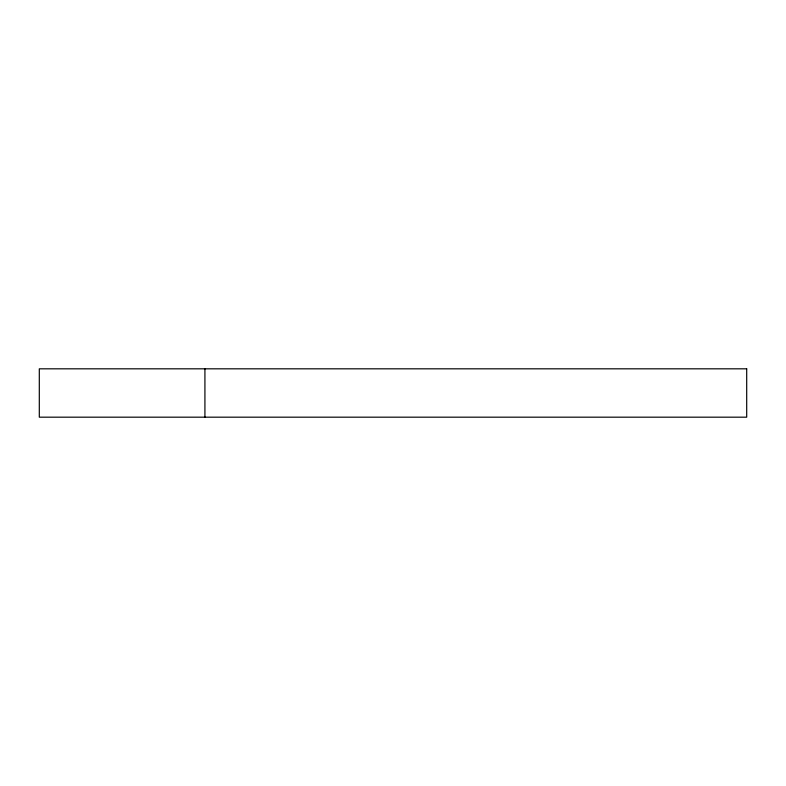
<?xml version="1.0" encoding="UTF-8"?>
<svg xmlns="http://www.w3.org/2000/svg" width="786" height="786" viewBox="0 0 786 786"><rect width="100%" height="100%" fill="white"/><g stroke="black" fill="none" stroke-linecap="round" stroke-linejoin="round"><path stroke-width="1.18" d="M204.92 368.821L204.92 417.179M746.7 368.821L39.3 368.821L39.3 417.179L746.7 417.179L746.7 368.821"/></g></svg>
